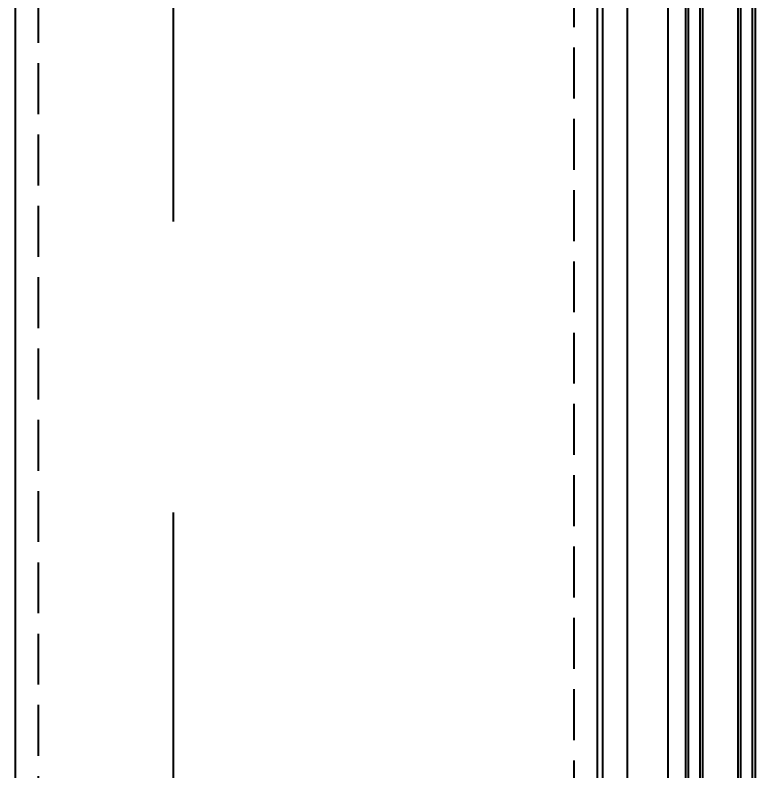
# Model space of a CAD drawing. Extents: x 220580 to 2027826, y -309201 to 71987.
# Drawn here: x 323449.2 to 323707.9, y -165069.5 to -164809.8 of the extents above; entities that cross this region are included whole.
import ezdxf

# ---------------------------------------------------------------- set-up
doc = ezdxf.new("R2010")
doc.units = 0
doc.linetypes.add('CENTER', pattern=[2, 1.25, -0.25, 0.25, -0.25])
doc.linetypes.add('ZN-DASH', pattern=[0.35, 0.25, -0.1])
for name, color, linetype in [('!ZN1-填充-8', 8, 'Continuous'), ('!ZN3-玻璃幕墙-4', 4, 'Continuous'), ('!ZN4-辅助材料-1', 1, 'Continuous'), ('!ZN5-钢材投影-40', 40, 'Continuous'), ('!ZN5-铝材投影-112', 112, 'Continuous'), ('!ZN6-虚线-8', 8, 'ZN-DASH'), ('1 轴线 辅助线', 1, 'CENTER'), ('20剖面图$0$A-SFCE', 30, 'Continuous'), ('DIM', 173, 'Continuous')]:
    doc.layers.add(name, color=color, linetype=linetype)
doc.styles.add('DHTEXT-1', font='ROMANS.shx', dxfattribs={"width": 0.7, "bigfont": 'CHINESE.shx'})
doc.dimstyles.new('ZN200', dxfattribs={"dimscale": 200, "dimtxt": 2.5, "dimasz": 1.5, "dimexe": 1, "dimexo": 2, "dimgap": 0.9, "dimtad": 1, "dimdec": 0, "dimdsep": 46, "dimtxsty": 'DHTEXT-1', "dimblk": 'ARCHTICK', "dimcen": 2.5, "dimclrd": 173, "dimclre": 173, "dimclrt": 7, "dimazin": 2, "dimtfac": 1, "dimtdec": 0, "dimtix": 1, "dimtmove": 2, "dimatfit": 3, "dimfxl": 0, "dimtolj": 1, "dimtzin": 0, "dimarcsym": 0})

# ---------------------------------------------------------------- blocks, each defined once
blk = doc.blocks.new('*U1766')
at = {"layer": '!ZN1-填充-8'}
h = blk.add_hatch(dxfattribs=at)
h.set_pattern_fill('ANSI37', color=256, scale=0.5, style=0)
h.set_pattern_definition([(45, (6, 0), (-1.122532015133644, 1.122532015133644), []), (135, (6, 0), (-1.122532015133644, -1.122532015133644), [])])
h.paths.add_polyline_path([(1.029468876367901e-06, 5.00000102652325), (1.029468876367901e-06, 19.00000102652371), (1.000001029469331, 18.00000102652325), (14.00000102946797, 18.00000102652325), (14.00000102946797, 17.75000102652325), (12.00000102946797, 15.75000102652325), (12.00000102946797, 8.250001026523705), (14.00000102946797, 6.250001026523705), (14.00000102946797, 6.000001026523705), (1.000001029469331, 6.000001026523705)])
h = blk.add_hatch(dxfattribs=at)
h.set_pattern_fill('DOTS', color=8, angle=-1.272221872585407e-14, style=0)
h.set_pattern_definition([(0, (6, 0), (0.7937500000000003, 1.5875), [0, -1.5875])])
h.paths.add_polyline_path([(13.00000246392847, 15.33578673215879), (13.00000246392847, 8.664213388665985), (14.4142185169444, 7.24999733565005), (17.80000246392865, 7.24999733565005), (17.80000246392865, 16.74999733565005), (14.41421306741995, 16.74999733565005)])
for points in [[(18.75000205893684, 17.99999999999977), (14.00000205893684, 17.99999999999977), (14.00000205893684, 17.74999999999977), (18.75000205893684, 17.74999999999977)], [(18.75000205893684, 6.249999999999773), (14.00000205893684, 6.249999999999773), (14.00000205893684, 5.999999999999773), (18.75000205893684, 5.999999999999773)]]:
    blk.add_hatch(color=256, dxfattribs=at).paths.add_polyline_path(points)
for p, q in [((2.058937752735802e-06, 22.99999999999977), (503.914783983314, 23.00000000001423)), ((1.029468876367901e-06, 19.00000102946865), (503.9147829538451, 19.0000010294831)), ((1.029468876367901e-06, 4.999999091356358), (503.9147829538451, 4.999999091370806)), ((2.058937752735801e-06, 1.000000120825234), (503.914783983314, 1.000000120839684))]:
    blk.add_line(p, q, dxfattribs=at)
at = {"layer": '!ZN3-玻璃幕墙-4'}
for points in [[(503.914783983314, 24.00000000001423), (1.000002058937753, 23.99999999999977), (2.058937752735802e-06, 22.99999999999977), (2.058937752735801e-06, 18.99999999999977), (1.000002058937753, 17.99999999999977), (503.914783983314, 18.00000000001422)], [(503.9147839833145, 6.000000000014221), (1.000002058937298, 5.999999999999773), (2.058936843241099e-06, 4.999999999999773), (2.058935933746397e-06, 0.9999999999997726), (1.000002058935479, 0), (503.9147839833145, 1.604077385068404e-11)]]:
    blk.add_lwpolyline(points, dxfattribs=at)
at = {"layer": '!ZN4-辅助材料-1'}
for points in [[(1.029468876367901e-06, 5.00000102652325), (1.029468876367901e-06, 19.00000102652371), (1.000001029469331, 18.00000102652325), (14.00000102946797, 18.00000102652325), (14.00000102946797, 17.75000102652325), (12.00000102946797, 15.75000102652325), (12.00000102946797, 8.250001026523705), (12.00000102946797, 8.250001026523705), (14.00000102946797, 6.250001026523705), (14.00000102946797, 6.000001026523705), (1.000001029469331, 6.000001026523705), (1.029468876367901e-06, 5.00000102652325)], [(12.00000205893639, 15.74999993958727), (12.00000205893639, 8.250000060412503), (14.00000205893639, 6.250000060412503), (19.00000205893639, 6.250000060412503), (19.00000205893639, 17.7500000604125), (14.00000205893639, 17.7500000604125)], [(13.00000246392847, 15.33578673215879), (13.00000246392847, 8.664213388665985), (14.4142185169444, 7.24999733565005), (17.80000246392865, 7.24999733565005), (17.80000246392865, 16.74999733565005), (14.41421306741995, 16.74999733565005)], [(18.75000205893684, 17.99999999999977), (14.00000205893684, 17.99999999999977), (14.00000205893684, 17.74999999999977), (18.75000205893684, 17.74999999999977)], [(18.75000205893684, 6.249999999999773), (14.00000205893684, 6.249999999999773), (14.00000205893684, 5.999999999999773), (18.75000205893684, 5.999999999999773)]]:
    blk.add_lwpolyline(points, close=True, dxfattribs=at)
blk.add_lwpolyline([(18.40000141310247, 17.74999853286067), (18.40000141310247, 17.65000006041237), (14.04142182915984, 17.65000006041237), (12.09999785437094, 15.70857608562369), (12.09999785437094, 8.291423709387573), (14.04142303089793, 6.349998532860582), (18.40000205893648, 6.349998532860582), (18.40000205893648, 6.250000060412503), (18.40000205893648, 6.349998532860582)], dxfattribs=at)
at = {"layer": 'Defpoints', "color": 250}
for p in [(2.058935478999047e-06, 24.00000205304696), (1.029468876367901e-06, 17.99999999999977), (1.029468876367901e-06, 5.999999999999773), (12.00000205893639, 6.000001026523705), (2.058935478999047e-06, 0)]:
    blk.add_point(p, dxfattribs=at)
blk = doc.blocks.new('20250828170426')
at = {"layer": '!ZN5-钢材投影-40', "ltscale": 0.3}
for p, q in [((-454.4017337664845, 581.914782846754), (-454.4017337664845, 19.99999989446951)), ((-254.4000187925994, 581.914782846754), (-254.4000187925994, 19.99999989446951))]:
    blk.add_line(p, q, dxfattribs=at)
at = {"layer": '!ZN5-铝材投影-112'}
for p, q in [((-252.4017248433083, 109.9999998944113), (-252.4017248433083, 581.914782846754)), ((-243.9017537098844, 109.9999998944113), (-243.9017537098844, 581.914782846754)), ((-230.0000346453162, 109.9999998944113), (-230.0000346453162, 581.914782846754))]:
    blk.add_line(p, q, dxfattribs=at)
at = {"layer": '!ZN6-虚线-8', "color": 8, "linetype": 'ZN-DASH', "ltscale": 70}
for p, q in [((-446.4017337664845, 19.99999989446951), (-446.4017337664845, 581.914782846754)), ((-262.4000187925994, 581.914782846754), (-262.4000187925994, 19.99999989446951))]:
    blk.add_line(p, q, dxfattribs=at)
at = {"layer": '!ZN3-玻璃幕墙-4', "rotation": 90}
blk.add_blockref('*U1766', (-200.0000187926344, 77.99999886343721), dxfattribs=at)
blk = doc.blocks.new('_ArchTick')
at = {"color": 0, "linetype": 'ByBlock', "const_width": 0.4}
blk.add_lwpolyline([(-0.5, -0.5), (0.5, 0.5)], dxfattribs=at)
blk = doc.blocks.new('*D556')
at = {"layer": 'Defpoints', "color": 0, "ltscale": 2, "transparency": 16777216}
for p in [(323609.16453952, -164429.3509722498), (325165.5943516268, -164429.3509722498), (323975.0346236591, -165279.3509701894)]:
    blk.add_point(p, dxfattribs=at)
at = {"layer": 'DIM', "color": 173, "linetype": 'ByBlock', "lineweight": -2, "ltscale": 2, "transparency": 16777216}
for p, q in [((325165.5943516268, -164429.3509722498), (325165.5943516268, -164129.3509722498)), ((324009.16453952, -164429.3509722498), (325365.5943516268, -164429.3509722498)), ((325165.5943516268, -165279.3509701894), (325165.5943516268, -164429.3509722498)), ((324375.0346236591, -165279.3509701894), (325365.5943516268, -165279.3509701894)), ((325165.5943516268, -165279.3509701894), (325165.5943516268, -165579.3509701894))]:
    blk.add_line(p, q, dxfattribs=at)
at = {"layer": 'DIM', "color": 173, "lineweight": -2, "ltscale": 2, "transparency": 16777216, "xscale": 300, "yscale": 300, "zscale": 300}
for p, rotation in [((325165.5943516268, -164429.3509722498), 270), ((325165.5943516268, -165279.3509701894), 90)]:
    blk.add_blockref('_ArchTick', p, dxfattribs=dict(at, rotation=rotation))
at = {"layer": 'DIM', "color": 7, "ltscale": 2, "transparency": 16777216, "insert": (324735.5943516267, -164854.3509712197), "char_height": 500, "attachment_point": 5, "rotation": 90, "style": 'DHTEXT-1'}
blk.add_mtext('\\A1;850', dxfattribs=at)

msp = doc.modelspace()

# ---------------------------------------------------------------- linework, layer by layer
at = {"layer": '1 轴线 辅助线', "ltscale": 400}
msp.add_line((323503.5645583125, -167880.7632492043), (323503.5645583125, -147041.0230992532), dxfattribs=at)

# ---------------------------------------------------------------- next in the draw order: block references
at = {"layer": '20剖面图$0$A-SFCE', "ltscale": 40}
msp.add_blockref('20250828170426', (323903.5645583125, -165329.3509701817), dxfattribs=at)

# ---------------------------------------------------------------- next in the draw order: dimensions: what is measured, and where the dimension line sits
at = {"layer": 'DIM', "ltscale": 2}
dim = msp.add_linear_dim(base=(325165.5943516268, -164429.3509722498), p1=(323975.034623659, -165279.3509701894), p2=(323609.1645395199, -164429.3509722497), angle=90, dimstyle='ZN200', dxfattribs=at)
dim.commit()
dim.dimension.update_dxf_attribs({"geometry": '*D556', "text_midpoint": (324735.5943516267, -164854.3509712197)})

doc.saveas('drawing.dxf')
